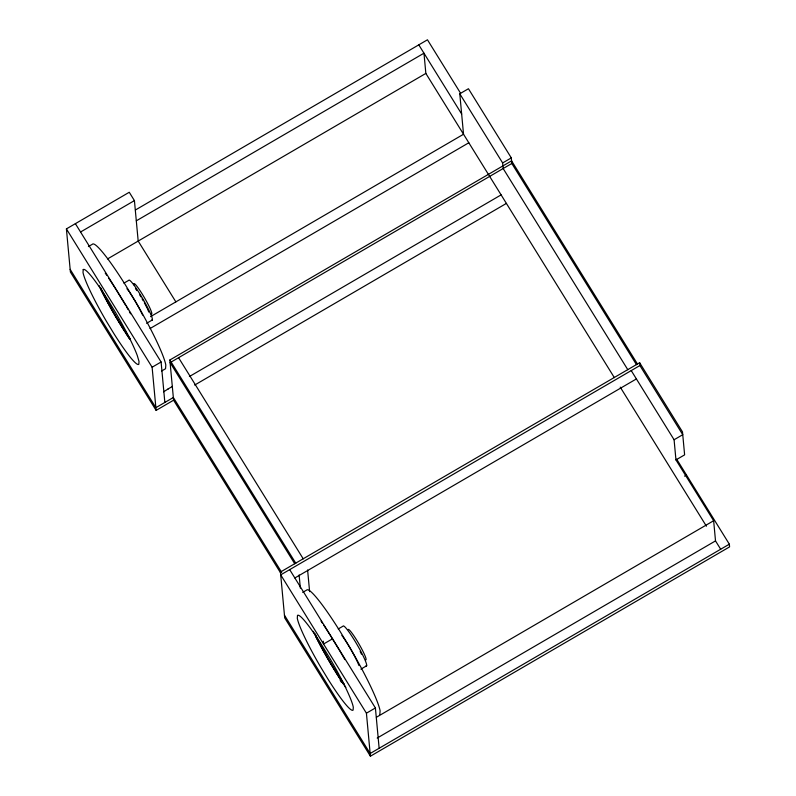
<?xml version="1.0" encoding="UTF-8"?>
<svg xmlns="http://www.w3.org/2000/svg" width="796" height="796" viewBox="0 0 796 796"><rect width="100%" height="100%" fill="white"/><g stroke="black" fill="none" stroke-linecap="round" stroke-linejoin="round"><path stroke-width="1.19" d="M379.841 714.549L380.1 710.848A72.227 8.109 59.8 0 0 349.086 646.213L339.424 630.313A72.227 8.109 59.8 0 0 306.689 590.065L302.699 592.393M637.546 364.14L511.579 160.862L169.856 360.001L173.588 400.199L156.125 410.378L70.406 272.043L66.406 228.89L129.26 192.264L134.424 200.602L138.186 241.059L175.866 301.883M80.555 232.004L134.424 200.602M135.429 209.985L427.462 39.8L460.585 93.241M88.406 246.571L92.396 244.243A72.227 8.109 59.8 0 1 125.131 284.48L134.793 300.39A72.227 8.109 59.8 0 1 165.807 365.026L165.548 368.727L161.558 371.055M136.305 220.83L423.97 53.193L425.85 73.421L614.353 377.642M107.55 258.919L425.85 73.421M123.937 283.137L128.753 280.331A23.154 2.597 59.8 0 1 143.31 299.704A23.154 2.597 59.8 0 1 151.648 320.072M150.514 316.659L463.531 134.245L459.78 93.789L468.446 88.734L511.301 157.897L511.818 163.488L636.482 364.668M146.593 323.315L152.364 319.952M150.066 328.529L468.814 142.773M156.125 410.378L152.116 367.225L161.1 361.991L75.381 223.656M627.815 369.712L503.162 168.543L502.634 162.951L511.301 157.897M511.818 163.488L170.105 362.638L294.759 563.807M168.055 388.975L172.483 386.398M189.388 376.538L501.112 194.881M163.618 391.811L168.424 388.766M194.672 385.065L506.395 203.408M720.678 549.23L715.514 540.892L713.644 520.733L675.953 459.909L684.62 454.864L682.49 431.89L639.636 362.727L280.441 572.045L284.699 617.875L370.409 756.2L729.594 546.882L729.345 544.185L676.68 459.183M639.636 362.727L639.894 365.543L280.709 574.861L366.419 713.196L370.409 756.2M294.858 577.976L636.392 378.936M338.23 628.959L343.046 626.154A23.154 2.597 59.8 0 1 357.603 645.536A23.154 2.597 59.8 0 1 365.941 665.894M332.549 638.79L323.564 644.024L323.305 641.208M675.953 459.909L674.083 439.75L682.749 434.706L639.894 365.543M684.56 476.137L686.49 475.013M360.887 669.138L366.657 665.774M366.419 713.196L375.404 707.962L289.684 569.628M376.399 717.266L713.644 520.733M377.195 738.051L715.514 540.892M729.345 544.185L370.16 753.504L284.451 615.179M459.78 93.789L502.634 162.951M631.228 370.588L674.083 439.75M418.795 44.855L461.66 114.017M620.243 387.145L706.42 526.206M178.583 357.693L303.246 558.862M169.856 360.001L295.823 563.289M281.675 572.344L173.339 397.502L155.867 407.681L70.157 269.346M173.588 400.199L280.62 572.931M66.406 228.89L152.116 367.225M125.818 305.624L116.146 289.714A72.227 8.109 59.8 0 0 108.694 278.212M375.404 707.962L379.145 748.27M307.604 569.996L309.614 591.637M299.117 574.941L300.351 588.164M161.1 361.991L164.852 402.448M130.056 339.394A54.914 6.159 59.8 0 1 122.912 328.44L115.569 316.35A54.914 6.159 59.8 0 1 99.052 285.535M105.261 273.147A72.227 8.109 59.8 0 1 106.744 275.316M126.405 306.629A72.227 8.109 59.8 0 1 128.186 309.684M129.37 311.733A72.227 8.109 59.8 0 1 130.544 313.793M321.037 621.139A72.227 8.109 59.8 0 1 322.33 623.049M323.654 625.029A72.227 8.109 59.8 0 1 330.44 635.546L340.111 651.446A72.227 8.109 59.8 0 1 344.827 659.615M345.852 687.406A54.914 6.159 59.8 0 1 337.205 674.272L329.852 662.182A54.914 6.159 59.8 0 1 313.345 631.357M341.544 682.381A60.904 6.836 59.8 0 1 340.21 680.311M341.892 635.417A23.154 2.597 59.8 0 1 357.324 661.745M357.792 662.769A23.154 2.597 59.8 0 1 358.946 665.526M360.15 651.496A17.631 1.98 59.8 0 1 361.474 654.173M348.101 629.576A17.631 1.98 59.8 0 1 359.185 644.332A17.631 1.98 59.8 0 1 365.543 659.834M343.414 684.082A57.531 6.458 59.8 0 1 315.694 636.432M344.37 684.381A52.636 5.91 59.8 0 1 315.097 633.745M126.952 288.709A23.154 2.597 59.8 0 1 128.972 291.525M129.549 292.351A23.154 2.597 59.8 0 1 142.633 315.067M135.489 288.669A17.631 1.98 59.8 0 1 136.862 290.59M139.708 294.918A17.631 1.98 59.8 0 1 140.902 296.848M142.066 298.808A17.631 1.98 59.8 0 1 143.22 300.818M144.325 302.788A17.631 1.98 59.8 0 1 147.19 308.35M147.568 309.166A17.631 1.98 59.8 0 1 148.812 312.052M133.877 284.859A17.631 1.98 59.8 0 1 143.728 296.51A17.631 1.98 59.8 0 1 151.25 314.012M129.788 339.265A57.531 6.458 59.8 0 1 125.708 333.046M125.022 331.972A57.531 6.458 59.8 0 1 100.873 289.545M130.076 338.559A52.636 5.91 59.8 0 1 100.803 287.923M83.202 269.635L83.013 272.441A54.914 6.159 59.8 0 0 106.584 321.584L113.937 333.673A54.914 6.159 59.8 0 0 138.822 364.269L139.021 361.454L137.31 355.613A54.914 6.159 59.8 0 0 115.44 312.311L108.097 300.221A54.914 6.159 59.8 0 0 83.202 269.635M297.495 615.457L297.296 618.273A54.914 6.159 59.8 0 0 320.878 667.416L328.221 679.505A54.914 6.159 59.8 0 0 353.106 710.092L353.305 707.286A54.914 6.159 59.8 0 0 329.733 658.143L322.38 646.053A54.914 6.159 59.8 0 0 297.495 615.457"/></g></svg>
